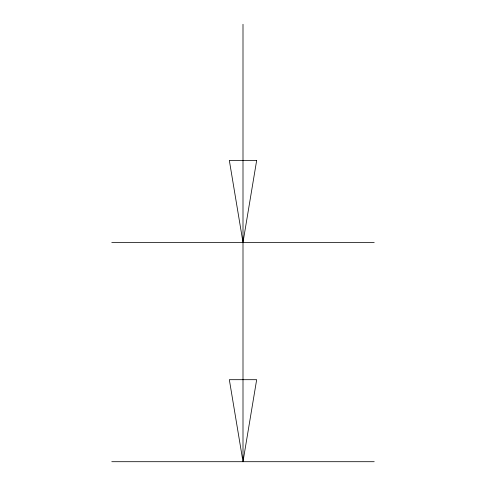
<?xml version="1.0" encoding="UTF-8"?>
<svg xmlns="http://www.w3.org/2000/svg" width="486" height="486" viewBox="0 0 486 486"><rect width="100%" height="100%" fill="white"/><g stroke="black" fill="none" stroke-linecap="round" stroke-linejoin="round"><path stroke-width="0.73" d="M243 461.7L256.669 379.688L229.331 379.688L243 461.7L243 24.3M111.78 242.429L374.22 242.429M111.78 461.7L374.22 461.7M256.669 160.416L243 242.429L229.331 160.416L256.669 160.416"/></g></svg>
